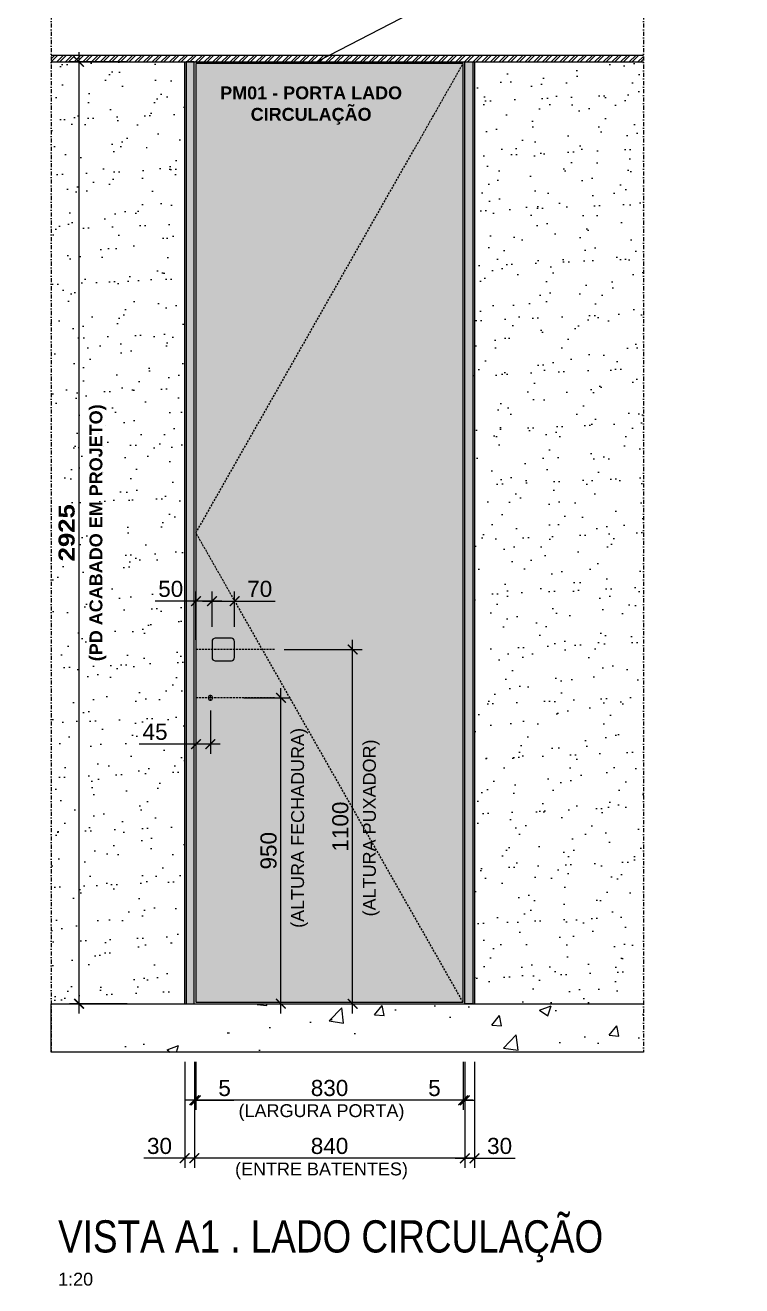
# Model space of a CAD drawing. Header units: millimetres. Extents: x -63251 to 507826, y 5339 to 217512.
# Drawn here: x 55683 to 57909, y 92613 to 96528 of the extents above; entities that cross this region are included whole.
import ezdxf
from ezdxf import colors
from ezdxf.entities.mleader import LeaderData, LeaderLine
from ezdxf.math import Vec2, Vec3

# ---------------------------------------------------------------- set-up
doc = ezdxf.new("R2010")
doc.units = ezdxf.units.MM
doc.header["$PDMODE"] = 3
doc.linetypes.add('TRAÇO 1-1', pattern=[9.525, 6.35, -3.175])
doc.linetypes.add('TRAÇO E PONTO 1-1', pattern=[25.4, 12.7, -6.35, 0, -6.35])
for name, color, linetype in [('COTAS', 9, 'Continuous'), ('FERRAGEM', 3, 'Continuous'), ('GESSO', 1, 'Continuous'), ('HACHURA', 21, 'Continuous'), ('LAYOUT', 4, 'Continuous'), ('MARCENARIA', 4, 'Continuous'), ('MARCENARIA . M', 4, 'Continuous'), ('PAREDE', 94, 'Continuous'), ('PROJEÇÃO', 8, 'Continuous'), ('TEXTO', 105, 'Continuous'), ('TEXTO TRAÇO PONTO', 105, 'TRAÇO E PONTO 1-1')]:
    doc.layers.add(name, color=color, linetype=linetype)
doc.styles.add('1-1', font='arial.ttf', dxfattribs={"height": 0.2})
doc.styles.add('MEDIDA OFICIAL', font='ariblk.ttf')
doc.styles.add('PADRÃO', font='arial.ttf')
doc.styles.add('TITULO', font='swissck.ttf')
doc.dimstyles.new('1-20', dxfattribs={"dimscale": 20, "dimtxt": 2.5, "dimasz": 1.5, "dimexe": 1.5, "dimexo": 1.5, "dimtad": 1, "dimtxsty": 'PADRÃO', "dimblk": 'ARCHTICK', "dimcen": 2.5, "dimdle": 1.5, "dimclrd": 9, "dimclre": 9, "dimclrt": 6, "dimadec": 0, "dimazin": 0, "dimtfac": 1, "dimtmove": 0, "dimatfit": 3, "dimfxl": 1.25, "dimlwd": -1, "dimlwe": -1, "dimarcsym": 0})
doc.dimstyles.new('Med. Ofic.1-20', dxfattribs={"dimscale": 20, "dimtxt": 2.5, "dimasz": 1.5, "dimexe": 1.5, "dimexo": 1.5, "dimtad": 1, "dimtxsty": 'MEDIDA OFICIAL', "dimblk": 'ARCHTICK', "dimcen": 2.5, "dimdle": 1.5, "dimclrd": 9, "dimclre": 9, "dimclrt": 10, "dimadec": 0, "dimazin": 0, "dimtfac": 1, "dimtmove": 0, "dimatfit": 3, "dimfxl": 1.25, "dimlwd": -1, "dimlwe": -1, "dimarcsym": 0})

# ---------------------------------------------------------------- blocks, each defined once
blk = doc.blocks.new('_ArchTick')
at = {"color": 0, "linetype": 'ByBlock', "const_width": 0.15}
blk.add_lwpolyline([(-0.5, -0.5), (0.5, 0.5)], dxfattribs=at)
blk = doc.blocks.new('*D729')
at = {"layer": 'Defpoints', "color": 0, "transparency": 16777216}
for p in [(56457.5, 94589), (56699.9, 94589), (56555.1, 93489)]:
    blk.add_point(p, dxfattribs=at)
at = {"layer": 'PAREDE', "color": 9, "transparency": 16777216}
for p, q in [((56487.5, 94589), (56729.9, 94589)), ((56699.9, 93459), (56699.9, 94619)), ((56585.1, 93489), (56729.9, 93489))]:
    blk.add_line(p, q, dxfattribs=at)
at = {"layer": 'PAREDE', "color": 9, "transparency": 16777216, "xscale": 30, "yscale": 30, "zscale": 30}
for p, rotation in [((56699.9, 94589), 90), ((56699.9, 93489), 270)]:
    blk.add_blockref('_ArchTick', p, dxfattribs=dict(at, rotation=rotation))
at = {"layer": 'PAREDE', "color": 6, "transparency": 16777216, "insert": (56661.9, 94039), "char_height": 50, "attachment_point": 5, "rotation": 90, "style": 'PADRÃO'}
blk.add_mtext('1100', dxfattribs=at)
blk = doc.blocks.new('*D730')
at = {"layer": 'COTAS', "color": 9, "linetype": 'Continuous', "ltscale": 0.4, "transparency": 16777216}
blk.add_line((55850, 93459), (55850, 96444), dxfattribs=at)
at = {"layer": 'COTAS', "color": 9, "ltscale": 0.4, "transparency": 16777216}
for p, q in [((56000, 96414), (55820, 96414)), ((56000, 93489), (55820, 93489))]:
    blk.add_line(p, q, dxfattribs=at)
at = {"layer": 'Defpoints', "color": 0, "ltscale": 0.4, "transparency": 16777216}
for p in [(55850, 96414), (56030, 96414), (56030, 93489)]:
    blk.add_point(p, dxfattribs=at)
at = {"layer": 'COTAS', "color": 9, "ltscale": 0.4, "transparency": 16777216, "xscale": 30, "yscale": 30, "zscale": 30}
for p, rotation in [((55850, 96414), 90), ((55850, 93489), 270)]:
    blk.add_blockref('_ArchTick', p, dxfattribs=dict(at, rotation=rotation))
at = {"layer": 'COTAS', "color": 10, "ltscale": 0.4, "transparency": 16777216, "insert": (55811.7, 94951.5), "char_height": 50, "attachment_point": 5, "rotation": 90, "style": 'MEDIDA OFICIAL'}
blk.add_mtext('2925', dxfattribs=at)
blk = doc.blocks.new('*D731')
at = {"layer": 'Defpoints', "color": 0, "transparency": 16777216}
for p in [(56213.2, 93339), (57043.2, 93339), (56213.2, 93189)]:
    blk.add_point(p, dxfattribs=at)
at = {"layer": 'PAREDE', "color": 9, "transparency": 16777216}
for p, q in [((56213.2, 93309), (56213.2, 93159)), ((57043.2, 93309), (57043.2, 93159)), ((57073.2, 93189), (56183.2, 93189))]:
    blk.add_line(p, q, dxfattribs=at)
at = {"layer": 'PAREDE', "color": 9, "transparency": 16777216, "xscale": 30, "yscale": 30, "zscale": 30, "rotation": 180}
blk.add_blockref('_ArchTick', (56213.2, 93189), dxfattribs=at)
at = {"layer": 'PAREDE', "color": 9, "transparency": 16777216, "xscale": 30, "yscale": 30, "zscale": 30}
blk.add_blockref('_ArchTick', (57043.2, 93189), dxfattribs=at)
at = {"layer": 'PAREDE', "color": 6, "transparency": 16777216, "insert": (56628.2, 93227), "char_height": 50, "attachment_point": 5, "style": 'PADRÃO'}
blk.add_mtext('830', dxfattribs=at)
blk = doc.blocks.new('*D732')
at = {"layer": 'Defpoints', "color": 0, "transparency": 16777216}
for p in [(56208.2, 93339), (56213.2, 93339), (56213.2, 93189)]:
    blk.add_point(p, dxfattribs=at)
at = {"layer": 'PAREDE', "color": 9, "transparency": 16777216}
for p, q in [((56208.2, 93309), (56208.2, 93159)), ((56213.2, 93309), (56213.2, 93159)), ((56208.2, 93189), (56178.2, 93189)), ((56208.2, 93189), (56213.2, 93189)), ((56213.2, 93189), (56331.3, 93189))]:
    blk.add_line(p, q, dxfattribs=at)
at = {"layer": 'PAREDE', "color": 9, "transparency": 16777216, "xscale": 30, "yscale": 30, "zscale": 30}
blk.add_blockref('_ArchTick', (56208.2, 93189), dxfattribs=at)
at = {"layer": 'PAREDE', "color": 9, "transparency": 16777216, "xscale": 30, "yscale": 30, "zscale": 30, "rotation": 180}
blk.add_blockref('_ArchTick', (56213.2, 93189), dxfattribs=at)
at = {"layer": 'PAREDE', "color": 6, "transparency": 16777216, "insert": (56302.2, 93226.9), "char_height": 50, "attachment_point": 5, "style": 'PADRÃO'}
blk.add_mtext('5', dxfattribs=at)
blk = doc.blocks.new('*D733')
at = {"layer": 'Defpoints', "color": 0, "transparency": 16777216}
for p in [(57043.2, 93339), (57048.2, 93339), (57043.2, 93189)]:
    blk.add_point(p, dxfattribs=at)
at = {"layer": 'PAREDE', "color": 9, "transparency": 16777216}
for p, q in [((57043.2, 93309), (57043.2, 93159)), ((57048.2, 93309), (57048.2, 93159)), ((57043.2, 93189), (56925, 93189)), ((57048.2, 93189), (57043.2, 93189)), ((57048.2, 93189), (57078.2, 93189))]:
    blk.add_line(p, q, dxfattribs=at)
at = {"layer": 'PAREDE', "color": 9, "transparency": 16777216, "xscale": 30, "yscale": 30, "zscale": 30}
blk.add_blockref('_ArchTick', (57043.2, 93189), dxfattribs=at)
at = {"layer": 'PAREDE', "color": 9, "transparency": 16777216, "xscale": 30, "yscale": 30, "zscale": 30, "rotation": 180}
blk.add_blockref('_ArchTick', (57048.2, 93189), dxfattribs=at)
at = {"layer": 'PAREDE', "color": 6, "transparency": 16777216, "insert": (56954.1, 93226.9), "char_height": 50, "attachment_point": 5, "style": 'PADRÃO'}
blk.add_mtext('5', dxfattribs=at)
blk = doc.blocks.new('*D734')
at = {"layer": 'Defpoints', "color": 0, "transparency": 16777216}
for p in [(56208.2, 93189), (57048.2, 93189), (56208.2, 93009)]:
    blk.add_point(p, dxfattribs=at)
at = {"layer": 'PAREDE', "color": 9, "transparency": 16777216}
for p, q in [((56208.2, 93159), (56208.2, 92979)), ((57048.2, 93159), (57048.2, 92979)), ((57078.2, 93009), (56178.2, 93009))]:
    blk.add_line(p, q, dxfattribs=at)
at = {"layer": 'PAREDE', "color": 9, "transparency": 16777216, "xscale": 30, "yscale": 30, "zscale": 30, "rotation": 180}
blk.add_blockref('_ArchTick', (56208.2, 93009), dxfattribs=at)
at = {"layer": 'PAREDE', "color": 9, "transparency": 16777216, "xscale": 30, "yscale": 30, "zscale": 30}
blk.add_blockref('_ArchTick', (57048.2, 93009), dxfattribs=at)
at = {"layer": 'PAREDE', "color": 6, "transparency": 16777216, "insert": (56628.2, 93047), "char_height": 50, "attachment_point": 5, "style": 'PADRÃO'}
blk.add_mtext('840', dxfattribs=at)
blk = doc.blocks.new('*D735')
at = {"layer": 'Defpoints', "color": 0, "transparency": 16777216}
for p in [(56333.2, 94739), (56263.2, 94629), (56333.2, 94629)]:
    blk.add_point(p, dxfattribs=at)
at = {"layer": 'PAREDE', "color": 9, "transparency": 16777216}
for p, q in [((56233.2, 94739), (56333.2, 94739)), ((56263.2, 94659), (56263.2, 94769)), ((56333.2, 94659), (56333.2, 94769)), ((56333.2, 94739), (56459.2, 94739))]:
    blk.add_line(p, q, dxfattribs=at)
at = {"layer": 'PAREDE', "color": 9, "transparency": 16777216, "xscale": 30, "yscale": 30, "zscale": 30, "rotation": 180}
blk.add_blockref('_ArchTick', (56263.2, 94739), dxfattribs=at)
at = {"layer": 'PAREDE', "color": 9, "transparency": 16777216, "xscale": 30, "yscale": 30, "zscale": 30}
blk.add_blockref('_ArchTick', (56333.2, 94739), dxfattribs=at)
at = {"layer": 'PAREDE', "color": 6, "transparency": 16777216, "insert": (56411.2, 94777), "char_height": 50, "attachment_point": 5, "style": 'PADRÃO'}
blk.add_mtext('70', dxfattribs=at)
blk = doc.blocks.new('*D736')
at = {"layer": 'Defpoints', "color": 0, "transparency": 16777216}
for p in [(56213.2, 94739), (56263.2, 94629), (56213.2, 94589)]:
    blk.add_point(p, dxfattribs=at)
at = {"layer": 'PAREDE', "color": 9, "transparency": 16777216}
for p, q in [((56213.2, 94739), (56086.7, 94739)), ((56213.2, 94619), (56213.2, 94769)), ((56293.2, 94739), (56213.2, 94739)), ((56263.2, 94659), (56263.2, 94769))]:
    blk.add_line(p, q, dxfattribs=at)
at = {"layer": 'PAREDE', "color": 9, "transparency": 16777216, "xscale": 30, "yscale": 30, "zscale": 30, "rotation": 180}
blk.add_blockref('_ArchTick', (56213.2, 94739), dxfattribs=at)
at = {"layer": 'PAREDE', "color": 9, "transparency": 16777216, "xscale": 30, "yscale": 30, "zscale": 30}
blk.add_blockref('_ArchTick', (56263.2, 94739), dxfattribs=at)
at = {"layer": 'PAREDE', "color": 6, "transparency": 16777216, "insert": (56134.9, 94777), "char_height": 50, "attachment_point": 5, "style": 'PADRÃO'}
blk.add_mtext('50', dxfattribs=at)
blk = doc.blocks.new('*D737')
at = {"layer": 'Defpoints', "color": 0, "transparency": 16777216}
for p in [(56213.2, 94439), (56258.2, 94429.5), (56213.2, 94295.1)]:
    blk.add_point(p, dxfattribs=at)
at = {"layer": 'PAREDE', "color": 9, "transparency": 16777216}
for p, q in [((56213.2, 94409), (56213.2, 94265.1)), ((56258.2, 94399.5), (56258.2, 94265.1)), ((56213.2, 94295.1), (56036.7, 94295.1)), ((56288.2, 94295.1), (56213.2, 94295.1))]:
    blk.add_line(p, q, dxfattribs=at)
at = {"layer": 'PAREDE', "color": 9, "transparency": 16777216, "xscale": 30, "yscale": 30, "zscale": 30, "rotation": 180}
blk.add_blockref('_ArchTick', (56213.2, 94295.1), dxfattribs=at)
at = {"layer": 'PAREDE', "color": 9, "transparency": 16777216, "xscale": 30, "yscale": 30, "zscale": 30}
blk.add_blockref('_ArchTick', (56258.2, 94295.1), dxfattribs=at)
at = {"layer": 'PAREDE', "color": 6, "transparency": 16777216, "insert": (56086.2, 94333.1), "char_height": 50, "attachment_point": 5, "style": 'PADRÃO'}
blk.add_mtext('45', dxfattribs=at)
blk = doc.blocks.new('*D738')
at = {"layer": 'Defpoints', "color": 0, "transparency": 16777216}
for p in [(56178.2, 93339), (56208.2, 93339), (56178.2, 93009)]:
    blk.add_point(p, dxfattribs=at)
at = {"layer": 'PAREDE', "color": 9, "transparency": 16777216}
for p, q in [((56178.2, 93309), (56178.2, 92979)), ((56208.2, 93309), (56208.2, 92979)), ((56178.2, 93009), (56051.7, 93009)), ((56238.2, 93009), (56178.2, 93009))]:
    blk.add_line(p, q, dxfattribs=at)
at = {"layer": 'PAREDE', "color": 9, "transparency": 16777216, "xscale": 30, "yscale": 30, "zscale": 30, "rotation": 180}
blk.add_blockref('_ArchTick', (56178.2, 93009), dxfattribs=at)
at = {"layer": 'PAREDE', "color": 9, "transparency": 16777216, "xscale": 30, "yscale": 30, "zscale": 30}
blk.add_blockref('_ArchTick', (56208.2, 93009), dxfattribs=at)
at = {"layer": 'PAREDE', "color": 6, "transparency": 16777216, "insert": (56100, 93047), "char_height": 50, "attachment_point": 5, "style": 'PADRÃO'}
blk.add_mtext('30', dxfattribs=at)
blk = doc.blocks.new('*D739')
at = {"layer": 'Defpoints', "color": 0, "transparency": 16777216}
for p in [(57048.2, 93339), (57078.2, 93339), (57078.2, 93009)]:
    blk.add_point(p, dxfattribs=at)
at = {"layer": 'PAREDE', "color": 9, "transparency": 16777216}
for p, q in [((57048.2, 93309), (57048.2, 92979)), ((57078.2, 93309), (57078.2, 92979)), ((57018.2, 93009), (57078.2, 93009)), ((57078.2, 93009), (57204.6, 93009))]:
    blk.add_line(p, q, dxfattribs=at)
at = {"layer": 'PAREDE', "color": 9, "transparency": 16777216, "xscale": 30, "yscale": 30, "zscale": 30, "rotation": 180}
blk.add_blockref('_ArchTick', (57048.2, 93009), dxfattribs=at)
at = {"layer": 'PAREDE', "color": 9, "transparency": 16777216, "xscale": 30, "yscale": 30, "zscale": 30}
blk.add_blockref('_ArchTick', (57078.2, 93009), dxfattribs=at)
at = {"layer": 'PAREDE', "color": 6, "transparency": 16777216, "insert": (57156.4, 93047), "char_height": 50, "attachment_point": 5, "style": 'PADRÃO'}
blk.add_mtext('30', dxfattribs=at)
blk = doc.blocks.new('*D740')
at = {"layer": 'Defpoints', "color": 0, "transparency": 16777216}
for p in [(56332.1, 94439), (56477, 94439), (56332.1, 93489)]:
    blk.add_point(p, dxfattribs=at)
at = {"layer": 'PAREDE', "color": 9, "transparency": 16777216}
for p, q in [((56477, 93459), (56477, 94469)), ((56362.1, 94439), (56507, 94439)), ((56362.1, 93489), (56507, 93489))]:
    blk.add_line(p, q, dxfattribs=at)
at = {"layer": 'PAREDE', "color": 9, "transparency": 16777216, "xscale": 30, "yscale": 30, "zscale": 30}
for p, rotation in [((56477, 94439), 90), ((56477, 93489), 270)]:
    blk.add_blockref('_ArchTick', p, dxfattribs=dict(at, rotation=rotation))
at = {"layer": 'PAREDE', "color": 6, "transparency": 16777216, "insert": (56438.9, 93964), "char_height": 50, "attachment_point": 5, "rotation": 90, "style": 'PADRÃO'}
blk.add_mtext('950', dxfattribs=at)

msp = doc.modelspace()

# ---------------------------------------------------------------- hatches: boundary and pattern name
at = {"layer": 'HACHURA'}
h = msp.add_hatch(dxfattribs=at)
h.set_pattern_fill('ANSI32', color=8, scale=2)
h.set_pattern_definition([(45, (15062.027, 71185.824), (-13.470384, 13.470384), []), (45, (15071.007, 71185.824), (-13.470384, 13.470384), [])])
h.paths.add_polyline_path([(57603.159, 96433.952), (57603.159, 96413.952), (55763.171, 96413.952), (55763.171, 96433.952)])
at = {"layer": 'HACHURA', "ltscale": 0.3}
h = msp.add_hatch(dxfattribs=at)
h.set_pattern_fill('AR-SAND', color=4, scale=2.5, angle=45)
h.set_pattern_definition([(82.5, (-222422.99, 30012.23), (-89.345337, 83.688372), [0, -96.52, 0, -107.95, 0, -103.1875]), (52.5, (-222422.99, 30012.23), (-47.25273, 206.18321), [0, -52.07, 0, -86.995, 0, -33.3375]), (12.5, (-222478.22, 29957), (139.574956, 140.083078), [0, -31.75, 0, -114.3, 0, -149.225]), (2.5, (-222478.22, 29957), (95.57028, 174.3877), [0, -15.875, 0, -74.93, 0, -85.725])])
h.paths.add_polyline_path([(57603.159, 96413.952), (56178.164, 96413.952), (56178.164, 93488.952), (57603.159, 93488.952)])
h.paths.add_polyline_path([(55763.171, 93488.952), (57078.164, 93488.952), (57078.164, 96413.952), (55763.171, 96413.952)])
at = {"layer": 'HACHURA', "true_color": 0xba9673}
h = msp.add_hatch(color=33, dxfattribs=at)
h.dxf.hatch_style = 1
h.paths.add_polyline_path([(56208.165, 93488.953), (56178.165, 93488.953), (56178.165, 96413.952), (56208.165, 96413.952)])
h = msp.add_hatch(color=33, dxfattribs=at)
h.dxf.hatch_style = 1
h.paths.add_polyline_path([(56213.164, 93493.952), (57043.164, 93493.952), (57043.164, 96408.952), (56213.164, 96408.952)])
h = msp.add_hatch(color=33, dxfattribs=at)
h.dxf.hatch_style = 1
h.paths.add_polyline_path([(57048.164, 93488.953), (57078.164, 93488.953), (57078.164, 96413.952), (57048.164, 96413.952)])
at = {"layer": 'HACHURA'}
h = msp.add_hatch(dxfattribs=at)
h.set_pattern_fill('AR-CONC', color=21, scale=2)
h.set_pattern_definition([(50, (15062.03, 70786.82), (364.3693, -31.8782), [38.1, -419.1]), (355, (15062.03, 70786.82), (-70.4868, 382.1137), [30.48, -335.2812]), (100.45144, (15092.4, 70784.17), (293.8825, 350.2355), [32.38, -356.1805]), (46.1842, (15062.03, 70888.42), (542.158, -84.0847), [57.15, -628.65]), (96.6356, (15107.2, 70881.4), (474.808, 494.852), [48.57, -534.271]), (351.1842, (15062, 70888.4), (474.808, 494.852), [45.72, -502.9195]), (21, (15112.83, 70863.02), (303.2288, -204.5304), [38.1, -419.1]), (326, (15112.83, 70863.02), (123.604, 368.376), [30.48, -335.28]), (71.45144, (15138.1, 70845.98), (426.8328, 163.8455), [32.38, -356.18]), (37.5, (15062.03, 70786.82), (6.1772, 169.11008), [0, -331.216, 0, -340.36, 0, -336.55]), (7.5, (15062.03, 70786.82), (133.6393, 200.36115), [0, -194.056, 0, -323.596, 0, -128.27]), (327.5, (14948.74, 70786.82), (271.1812, -11.4575), [0, -127, 0, -396.24, 0, -525.78]), (317.5, (14897.94, 70786.82), (296.2584, 50.853), [0, -165.1, 0, -263.144, 0, -373.38])])
h.paths.add_polyline_path([(57603.159, 93488.952), (57603.159, 93338.952), (55763.171, 93338.952), (55763.171, 93488.952)])

# ---------------------------------------------------------------- linework, layer by layer
at = {"layer": 'FERRAGEM'}
msp.add_lwpolyline([(56258.164, 94430.452), (56258.164, 94430.452, -0.41421356), (56253.164, 94435.452), (56253.164, 94442.452, -0.41421356), (56258.164, 94447.452), (56258.164, 94447.452, -0.41421356), (56263.164, 94442.452), (56263.164, 94435.452, -0.41421356)], format="xyb", close=True, dxfattribs=at)
at = {"layer": 'GESSO', "color": 1}
for points in [[(57603.159, 96433.952), (55763.171, 96433.952)], [(55763.171, 96413.952), (57603.159, 96413.952)]]:
    msp.add_lwpolyline(points, dxfattribs=at)
at = {"layer": 'LAYOUT', "color": 10, "linetype": 'TRAÇO E PONTO 1-1', "ltscale": 0.5}
for p, q in [((56264.132, 94438.952), (56252.197, 94438.952)), ((56258.164, 94429.543), (56258.164, 94448.362))]:
    msp.add_line(p, q, dxfattribs=at)
at = {"layer": 'MARCENARIA'}
for points in [[(56208.165, 96413.952), (56183.165, 96413.952), (56183.165, 93488.952), (56208.165, 93488.952)], [(57048.164, 96413.952), (57073.165, 96413.952), (57073.165, 93488.952), (57048.164, 93488.952)]]:
    msp.add_lwpolyline(points, close=True, dxfattribs=at)
at = {"layer": 'MARCENARIA . M'}
msp.add_lwpolyline([(56213.164, 93493.952), (57043.164, 93493.952), (57043.164, 96408.952), (56213.164, 96408.952)], close=True, dxfattribs=at)
msp.add_lwpolyline([(56273.164, 94553.952), (56323.164, 94553.952, 0.41421356), (56333.164, 94563.952), (56333.164, 94613.952, 0.41421356), (56323.164, 94623.952), (56273.164, 94623.952, 0.41421356), (56263.164, 94613.952), (56263.164, 94563.952, 0.41421356)], format="xyb", close=True, dxfattribs=at)
at = {"layer": 'PAREDE'}
for p, q in [((56178.164, 93488.952), (56178.164, 96413.952)), ((57078.164, 96413.952), (57078.164, 93488.952))]:
    msp.add_line(p, q, dxfattribs=at)
at = {"layer": 'PAREDE', "color": 10, "linetype": 'TRAÇO 1-1'}
for p, q in [((56457.546, 94588.952), (56213.164, 94588.952)), ((56457.546, 94438.952), (56213.164, 94438.952))]:
    msp.add_line(p, q, dxfattribs=at)
at = {"layer": 'PAREDE'}
msp.add_lwpolyline([(57603.159, 93338.952), (55763.171, 93338.952), (55763.171, 93488.952), (57603.159, 93488.952)], dxfattribs=at)
at = {"layer": 'PROJEÇÃO', "color": 21, "linetype": 'TRAÇO 1-1'}
msp.add_lwpolyline([(57043.164, 93493.952), (56213.164, 94951.452), (57043.164, 96408.952)], dxfattribs=at)
at = {"layer": 'TEXTO TRAÇO PONTO'}
for p, q in [((55763.171, 96838.952), (55763.171, 93338.952)), ((57603.159, 96838.952), (57603.159, 93338.952))]:
    msp.add_line(p, q, dxfattribs=at)

# ---------------------------------------------------------------- texts
at = {"layer": 'COTAS', "color": 6, "char_height": 40, "rotation": 90, "style": 'PADRÃO'}
for s, insert, width, attachment_point in [('{\\fArial|b1|i0|c0|p34;\\C10;(PD ACABADO EM PROJETO)}', (55882.517, 94951.452), 823.04608, 2), ('(ALTURA FECHADURA)', (56560.956, 94034.834), 1350, 8), ('(ALTURA PUXADOR)', (56783.954, 94034.834), 1350, 8)]:
    msp.add_mtext(s, dxfattribs=dict(at, insert=insert, width=width, attachment_point=attachment_point))
at = {"layer": 'COTAS', "color": 6, "char_height": 40, "width": 1348, "attachment_point": 2, "style": 'PADRÃO'}
for s, insert in [('(LARGURA PORTA)', (56603.164, 93176.861)), ('(ENTRE BATENTES)', (56603.164, 92995.785))]:
    msp.add_mtext(s, dxfattribs=dict(at, insert=insert))
at = {"layer": 'TEXTO', "char_height": 40, "style": 'PADRÃO'}
for s, insert, width, attachment_point in [('{\\fArial|b1|i0|c0|p34;PM01 - PORTA LADO CIRCULAÇÃO}', (56570.952, 96337.746), 573.31214, 2), ('1:20', (55785.065, 92653.559), 480, 1)]:
    msp.add_mtext(s, dxfattribs=dict(at, insert=insert, width=width, attachment_point=attachment_point))
at = {"layer": 'TEXTO', "color": 1, "insert": (55785.065, 92685.559), "char_height": 100, "width": 2667.84777, "attachment_point": 7, "style": 'TITULO'}
msp.add_mtext('VISTA A1 . LADO CIRCULAÇÃO', dxfattribs=at)

# ---------------------------------------------------------------- dimensions: what is measured, and where the dimension line sits
at = {"layer": 'COTAS', "color": 7, "ltscale": 0.4, "true_color": 0xededed}
dim = msp.add_linear_dim(base=(55850.027, 96413.952), p1=(56030.027, 93488.952), p2=(56030.027, 96413.952), angle=90, dimstyle='Med. Ofic.1-20', dxfattribs=at)
dim.commit()
dim.dimension.update_dxf_attribs({"geometry": '*D730', "text_midpoint": (55811.675, 94951.452)})
at = {"layer": 'PAREDE', "color": 2}
for base, p2, picture, middle in [((56213.164, 94738.952), (56213.164, 94588.952), '*D736', (56134.938, 94776.981)), ((56333.164, 94738.952), (56333.164, 94628.952), '*D735', (56411.186, 94776.981))]:
    dim = msp.add_linear_dim(base=base, p1=(56263.164, 94628.952), p2=p2, angle=180, dimstyle='1-20', dxfattribs=at)
    dim.commit()
    dim.dimension.update_dxf_attribs({"geometry": picture, "text_midpoint": middle})
at = {"layer": 'PAREDE', "color": 6}
for base, p1, p2, angle, picture, middle in [((56699.95, 94588.952), (56555.129, 93488.952), (56457.546, 94588.952), 90, '*D729', (56661.921, 94038.952)), ((56476.951, 94438.952), (56332.131, 93488.952), (56332.131, 94438.952), 90, '*D740', (56438.923, 93963.952)), ((56178.164, 93008.952), (56208.165, 93338.952), (56178.164, 93338.952), 180, '*D738', (56099.955, 93046.998)), ((56213.165, 93188.952), (56208.165, 93338.952), (56213.165, 93338.952), 180, '*D732', (56302.24, 93226.879)), ((56213.165, 93188.952), (57043.164, 93338.952), (56213.165, 93338.952), 180, '*D731', (56628.165, 93226.998)), ((57043.164, 93188.952), (57048.164, 93338.952), (57043.164, 93338.952), 180, '*D733', (56954.089, 93226.879)), ((56208.165, 93008.952), (57048.164, 93188.952), (56208.165, 93188.952), 180, '*D734', (56628.165, 93046.981))]:
    dim = msp.add_linear_dim(base=base, p1=p1, p2=p2, angle=angle, dimstyle='1-20', dxfattribs=at)
    dim.commit()
    dim.dimension.update_dxf_attribs({"geometry": picture, "text_midpoint": middle})
at = {"layer": 'PAREDE', "color": 2}
dim = msp.add_linear_dim(base=(56213.164, 94295.135), p1=(56258.164, 94429.543), p2=(56213.164, 94438.952), angle=180, dimstyle='1-20', dxfattribs=at)
dim.commit()
dim.dimension.update_dxf_attribs({"geometry": '*D737', "text_midpoint": (56086.166, 94295.135), "dimtype": 160})
at = {"layer": 'PAREDE', "color": 6}
dim = msp.add_linear_dim(base=(57078.165, 93008.952), p1=(57048.164, 93338.952), p2=(57078.165, 93338.952), dimstyle='1-20', dxfattribs=at)
dim.commit()
dim.dimension.update_dxf_attribs({"geometry": '*D739', "text_midpoint": (57156.374, 93046.998)})

# ---------------------------------------------------------------- leaders
at = {"layer": 'COTAS'}
ml = msp.add_multileader_mtext('Standard', dxfattribs=at)
ml.set_content('PORTAS DE GIRO COM {\\fArial|b1|i0|c0|p34;\\C10;ACABAMENTO} {\\fArial|b1|i0|c0|p34;EM LÂMINAS NATURAIS DE CARVALHO EUROPEU}', color=105, style='1-1')
ml.set_leader_properties(color=256, linetype='ByLayer', lineweight=-1)
ml.build(insert=Vec2(0, 0))
ml.multileader.update_dxf_attribs({"text_left_attachment_type": 2, "text_right_attachment_type": 2, "dogleg_length": 0.36, "arrow_head_size": 20, "scale": 200})
ctx = ml.context
ctx.base_point, ctx.scale, ctx.char_height, ctx.arrow_head_size, ctx.landing_gap_size, ctx.plane_origin = Vec3(57220.537, 97218.736), 200, 40, 20, 40, Vec3(56243.021, 96904.568)
ctx.left_attachment, ctx.right_attachment, ctx.text_align_type = 2, 2, 1
notes = []
notes.append((ctx, [(1, (1, 1, 0), (58142.769, 97218.736), (-1, 0), 72, [(0, [(56578.435, 96408.952)], 0, []), (1, [(59053.822, 96408.952), (59053.822, 97218.736)], 0, [])])]))
ctx.mtext.insert, ctx.mtext.width, ctx.mtext.alignment, ctx.mtext.flow_direction = Vec3(57645.653, 97345.285), 923.88687, 2, 5
ml = msp.add_multileader_mtext('Standard', dxfattribs=at)
ml.set_content('BATENTES COM {\\fArial|b1|i0|c0|p34;\\C10;ACABAMENTO} {\\fArial|b1|i0|c0|p34;EM LÂMINAS NATURAIS DE CARVALHO EUROPEU}', color=105, style='1-1')
ml.set_leader_properties(color=256, linetype='ByLayer', lineweight=-1)
ml.build(insert=Vec2(0, 0))
ml.multileader.update_dxf_attribs({"text_left_attachment_type": 2, "text_right_attachment_type": 2, "dogleg_length": 0.36, "arrow_head_size": 20, "scale": 200})
ctx = ml.context
ctx.base_point, ctx.scale, ctx.char_height, ctx.arrow_head_size, ctx.landing_gap_size, ctx.plane_origin = Vec3(61694.561, 97218.736), 200, 40, 20, 40, Vec3(61150.896, 96904.568)
ctx.left_attachment, ctx.right_attachment, ctx.text_align_type = 2, 2, 1
notes.append((ctx, [(0, (1, 1, 0), (61536.039, 97218.736), (1, 0), 158.522, [(0, [(61536.039, 96408.952)], 0, [])])]))
ctx.mtext.insert, ctx.mtext.width, ctx.mtext.alignment, ctx.mtext.flow_direction = Vec3(62161.368, 97311.61), 923.88687, 2, 5
ml = msp.add_multileader_mtext('Standard', dxfattribs=at)
ml.set_content('PORTAS DE GIRO COM {\\fArial|b1|i0|c0|p34;\\C10;ACABAMENTO} {\\fArial|b1|i0|c0|p34;EM LÂMINAS NATURAIS DE CARVALHO EUROPEU}', color=105, style='1-1')
ml.set_leader_properties(color=256, linetype='ByLayer', lineweight=-1)
ml.build(insert=Vec2(0, 0))
ml.multileader.update_dxf_attribs({"text_left_attachment_type": 2, "text_right_attachment_type": 2, "dogleg_length": 0.36, "arrow_head_size": 20, "scale": 200})
ctx = ml.context
ctx.base_point, ctx.scale, ctx.char_height, ctx.arrow_head_size, ctx.landing_gap_size, ctx.plane_origin = Vec3(67732.36, 97218.736), 200, 40, 20, 40, Vec3(66754.844, 96904.568)
ctx.left_attachment, ctx.right_attachment, ctx.text_align_type = 2, 2, 1
notes.append((ctx, [(1, (1, 1, 0), (68654.592, 97218.736), (-1, 0), 72, [(0, [(67090.258, 96408.952)], 0, []), (1, [(69565.645, 96408.952), (69565.645, 97218.736)], 0, [])])]))
ctx.mtext.insert, ctx.mtext.width, ctx.mtext.alignment, ctx.mtext.flow_direction = Vec3(68157.476, 97345.285), 923.88687, 2, 5
ml = msp.add_multileader_mtext('Standard', dxfattribs=at)
ml.set_content('BATENTES COM {\\fArial|b1|i0|c0|p34;\\C10;ACABAMENTO} {\\fArial|b1|i0|c0|p34;EM LÂMINAS NATURAIS DE CARVALHO EUROPEU}', color=105, style='1-1')
ml.set_leader_properties(color=256, linetype='ByLayer', lineweight=-1)
ml.build(insert=Vec2(0, 0))
ml.multileader.update_dxf_attribs({"text_left_attachment_type": 2, "text_right_attachment_type": 2, "dogleg_length": 0.36, "arrow_head_size": 20, "scale": 200})
ctx = ml.context
ctx.base_point, ctx.scale, ctx.char_height, ctx.arrow_head_size, ctx.landing_gap_size, ctx.plane_origin = Vec3(72177.66, 97218.736), 200, 40, 20, 40, Vec3(71633.996, 96904.568)
ctx.left_attachment, ctx.right_attachment, ctx.text_align_type = 2, 2, 1
notes.append((ctx, [(0, (1, 1, 0), (72019.139, 97218.736), (1, 0), 158.522, [(0, [(72019.139, 96408.952)], 0, [])])]))
ctx.mtext.insert, ctx.mtext.width, ctx.mtext.alignment, ctx.mtext.flow_direction = Vec3(72644.468, 97311.61), 923.88687, 2, 5
ml = msp.add_multileader_mtext('Standard', dxfattribs=at)
ml.set_content('PORTAS DE GIRO COM {\\fArial|b1|i0|c0|p34;\\C10;ACABAMENTO} {\\fArial|b1|i0|c0|p34;EM LÂMINAS NATURAIS DE CARVALHO EUROPEU}', color=105, style='1-1')
ml.set_leader_properties(color=256, linetype='ByLayer', lineweight=-1)
ml.build(insert=Vec2(0, 0))
ml.multileader.update_dxf_attribs({"text_left_attachment_type": 2, "text_right_attachment_type": 2, "dogleg_length": 0.36, "arrow_head_size": 20, "scale": 200})
ctx = ml.context
ctx.base_point, ctx.scale, ctx.char_height, ctx.arrow_head_size, ctx.landing_gap_size, ctx.plane_origin = Vec3(78712.612, 97218.736), 200, 40, 20, 40, Vec3(77735.097, 96904.568)
ctx.left_attachment, ctx.right_attachment, ctx.text_align_type = 2, 2, 1
notes.append((ctx, [(1, (1, 1, 0), (79634.844, 97218.736), (-1, 0), 72, [(0, [(78070.51, 96408.952)], 0, []), (1, [(80545.897, 96408.952), (80545.897, 97218.736)], 0, [])])]))
ctx.mtext.insert, ctx.mtext.width, ctx.mtext.alignment, ctx.mtext.flow_direction = Vec3(79137.728, 97345.285), 923.88687, 2, 5
ml = msp.add_multileader_mtext('Standard', dxfattribs=at)
ml.set_content('BATENTES COM {\\fArial|b1|i0|c0|p34;\\C10;ACABAMENTO} {\\fArial|b1|i0|c0|p34;EM LÂMINAS NATURAIS DE CARVALHO EUROPEU}', color=105, style='1-1')
ml.set_leader_properties(color=256, linetype='ByLayer', lineweight=-1)
ml.build(insert=Vec2(0, 0))
ml.multileader.update_dxf_attribs({"text_left_attachment_type": 2, "text_right_attachment_type": 2, "dogleg_length": 0.36, "arrow_head_size": 20, "scale": 200})
ctx = ml.context
ctx.base_point, ctx.scale, ctx.char_height, ctx.arrow_head_size, ctx.landing_gap_size, ctx.plane_origin = Vec3(83026.044, 97218.736), 200, 40, 20, 40, Vec3(82482.38, 96904.568)
ctx.left_attachment, ctx.right_attachment, ctx.text_align_type = 2, 2, 1
notes.append((ctx, [(0, (1, 1, 0), (82867.523, 97218.736), (1, 0), 158.522, [(0, [(82867.523, 96408.952)], 0, [])])]))
ctx.mtext.insert, ctx.mtext.width, ctx.mtext.alignment, ctx.mtext.flow_direction = Vec3(83492.852, 97311.61), 923.88687, 2, 5
ml = msp.add_multileader_mtext('Standard', dxfattribs=at)
ml.set_content('BATENTES COM {\\fArial|b1|i0|c0|p34;\\C10;ACABAMENTO} {\\fArial|b1|i0|c0|p34;EM LÂMINAS NATURAIS DE CARVALHO EUROPEU}', color=105, style='1-1')
ml.set_leader_properties(color=256, linetype='ByLayer', lineweight=-1)
ml.build(insert=Vec2(0, 0))
ml.multileader.update_dxf_attribs({"text_left_attachment_type": 2, "text_right_attachment_type": 2, "dogleg_length": 0.36, "arrow_head_size": 20, "scale": 200})
ctx = ml.context
ctx.base_point, ctx.scale, ctx.char_height, ctx.arrow_head_size, ctx.landing_gap_size, ctx.plane_origin = Vec3(87661.082, 97218.736), 200, 40, 20, 40, Vec3(87117.418, 96904.568)
ctx.left_attachment, ctx.right_attachment, ctx.text_align_type = 2, 2, 1
notes.append((ctx, [(0, (1, 1, 0), (87502.561, 97218.736), (1, 0), 158.522, [(0, [(87502.561, 96408.952)], 0, [])])]))
ctx.mtext.insert, ctx.mtext.width, ctx.mtext.alignment, ctx.mtext.flow_direction = Vec3(88127.89, 97311.61), 923.88687, 2, 5
ml = msp.add_multileader_mtext('Standard', dxfattribs=at)
ml.set_content('BATENTES COM {\\fArial|b1|i0|c0|p34;\\C10;ACABAMENTO} {\\fArial|b1|i0|c0|p34;EM LÂMINAS NATURAIS DE CARVALHO EUROPEU}', color=105, style='1-1')
ml.set_leader_properties(color=256, linetype='ByLayer', lineweight=-1)
ml.build(insert=Vec2(0, 0))
ml.multileader.update_dxf_attribs({"text_left_attachment_type": 2, "text_right_attachment_type": 2, "dogleg_length": 0.36, "arrow_head_size": 20, "scale": 200})
ctx = ml.context
ctx.base_point, ctx.scale, ctx.char_height, ctx.arrow_head_size, ctx.landing_gap_size, ctx.plane_origin = Vec3(92669.664, 97218.736), 200, 40, 20, 40, Vec3(92125.999, 96904.568)
ctx.left_attachment, ctx.right_attachment, ctx.text_align_type = 2, 2, 1
notes.append((ctx, [(0, (1, 1, 0), (92511.142, 97218.736), (1, 0), 158.522, [(0, [(92511.142, 96408.952)], 0, [])])]))
ctx.mtext.insert, ctx.mtext.width, ctx.mtext.alignment, ctx.mtext.flow_direction = Vec3(93136.472, 97311.61), 923.88687, 2, 5
ml = msp.add_multileader_mtext('Standard', dxfattribs=at)
ml.set_content('PORTAS DE GIRO COM {\\fArial|b1|i0|c0|p34;\\C10;ACABAMENTO} {\\fArial|b1|i0|c0|p34;EM LÂMINAS NATURAIS DE CARVALHO EUROPEU}', color=105, style='1-1')
ml.set_leader_properties(color=256, linetype='ByLayer', lineweight=-1)
ml.build(insert=Vec2(0, 0))
ml.multileader.update_dxf_attribs({"text_left_attachment_type": 2, "text_right_attachment_type": 2, "dogleg_length": 0.36, "arrow_head_size": 20, "scale": 200})
ctx = ml.context
ctx.base_point, ctx.scale, ctx.char_height, ctx.arrow_head_size, ctx.landing_gap_size, ctx.plane_origin = Vec3(98119.937, 97218.736), 200, 40, 20, 40, Vec3(96961.015, 96904.568)
ctx.left_attachment, ctx.right_attachment, ctx.text_align_type = 2, 2, 1
notes.append((ctx, [(1, (1, 1, 0), (99042.169, 97218.736), (-1, 0), 72, [(0, [(97346.158, 96408.952)], 0, []), (1, [(99843.983, 96408.952), (99843.983, 97218.736)], 0, [])])]))
ctx.mtext.insert, ctx.mtext.width, ctx.mtext.alignment, ctx.mtext.flow_direction = Vec3(98545.053, 97345.285), 923.88687, 2, 5
ml = msp.add_multileader_mtext('Standard', dxfattribs=at)
ml.set_content('BATENTES COM {\\fArial|b1|i0|c0|p34;\\C10;ACABAMENTO} {\\fArial|b1|i0|c0|p34;EM LÂMINAS NATURAIS DE CARVALHO EUROPEU}', color=105, style='1-1')
ml.set_leader_properties(color=256, linetype='ByLayer', lineweight=-1)
ml.build(insert=Vec2(0, 0))
ml.multileader.update_dxf_attribs({"text_left_attachment_type": 2, "text_right_attachment_type": 2, "dogleg_length": 0.36, "arrow_head_size": 20, "scale": 200})
ctx = ml.context
ctx.base_point, ctx.scale, ctx.char_height, ctx.arrow_head_size, ctx.landing_gap_size, ctx.plane_origin = Vec3(102251.962, 97218.736), 200, 40, 20, 40, Vec3(101708.298, 96904.568)
ctx.left_attachment, ctx.right_attachment, ctx.text_align_type = 2, 2, 1
notes.append((ctx, [(0, (1, 1, 0), (102093.44, 97218.736), (1, 0), 158.522, [(0, [(102093.44, 96408.952)], 0, [])])]))
ctx.mtext.insert, ctx.mtext.width, ctx.mtext.alignment, ctx.mtext.flow_direction = Vec3(102718.77, 97311.61), 923.88687, 2, 5
ml = msp.add_multileader_mtext('Standard', dxfattribs=at)
ml.set_content('LADO CRU PARA RECEBER REVESTIMENTO DE PEDRA ', color=105, style='1-1')
ml.set_leader_properties(color=256, linetype='ByLayer', lineweight=-1)
ml.build(insert=Vec2(0, 0))
ml.multileader.update_dxf_attribs({"text_left_attachment_type": 2, "text_right_attachment_type": 2, "dogleg_length": 0.36, "arrow_head_size": 20, "scale": 200})
ctx = ml.context
ctx.base_point, ctx.scale, ctx.char_height, ctx.arrow_head_size, ctx.landing_gap_size, ctx.plane_origin = Vec3(89944.473, 97218.736), 200, 40, 20, 40, Vec3(89400.809, 96904.568)
ctx.left_attachment, ctx.right_attachment, ctx.text_align_type = 2, 2, 1
notes.append((ctx, [(0, (1, 1, 0), (89785.952, 97218.736), (1, 0), 158.522, [(0, [(89785.952, 96408.952)], 0, [])])]))
ctx.mtext.insert, ctx.mtext.width, ctx.mtext.alignment, ctx.mtext.flow_direction = Vec3(90353.355, 97273.12), 923.88687, 2, 5
for ctx, leaders in notes:
    for number, flags, end, landing, length, lines in leaders:
        leader = LeaderData()
        leader.index, (leader.has_last_leader_line, leader.has_dogleg_vector, leader.attachment_direction) = number, flags
        leader.last_leader_point, leader.dogleg_vector, leader.dogleg_length = Vec3(end), Vec3(landing), length
        for number, points, colour, breaks in lines:
            line = LeaderLine()
            line.index, line.vertices, line.color, line.breaks = number, Vec3.list(points), colors.encode_raw_color(colour), breaks
            leader.lines.append(line)
        ctx.leaders.append(leader)

doc.saveas('drawing.dxf')
